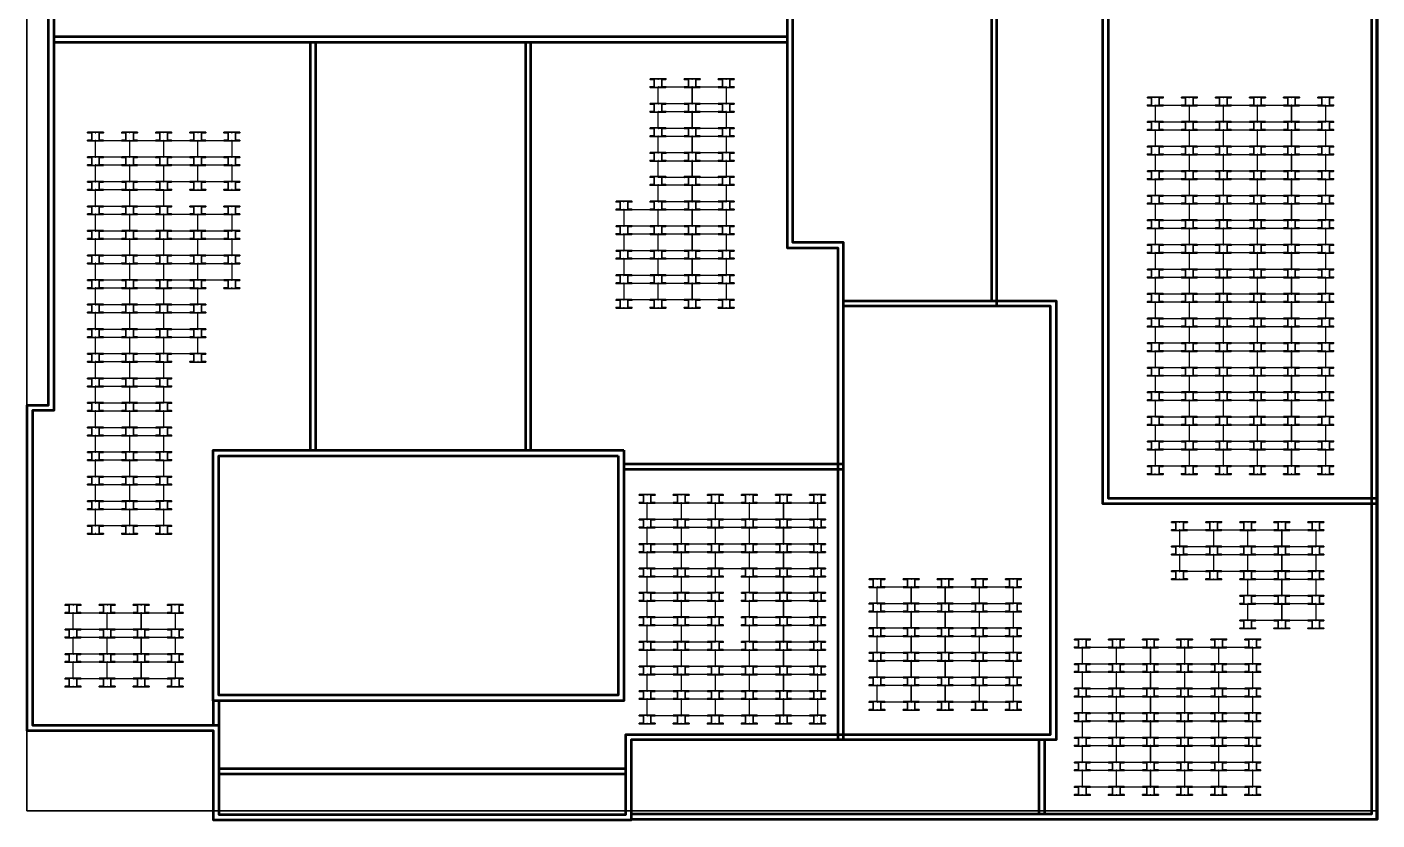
# Model space of a CAD drawing. Header units: inches. Extents: x 3811 to 6882, y 427 to 5058.
# Drawn here: x 3811 to 6882, y 427 to 2232 of the extents above; entities that cross this region are included whole.
import ezdxf

# ---------------------------------------------------------------- set-up
doc = ezdxf.new("R2010")
doc.units = ezdxf.units.IN
doc.header["$LTSCALE"] = 50
doc.header["$MEASUREMENT"] = 0
for name, color, linetype, lineweight in [('B-BUILDING', 194, 'Continuous', 53), ('CLAMPS', 4, 'Continuous', 9), ('E-PANELS', 140, 'Continuous', 30), ('E3-ECOFEET', 254, 'Continuous', 35), ('IFI PERIMETER', 6, 'FENCE', 35)]:
    doc.layers.add(name, color=color, linetype=linetype, lineweight=lineweight)
doc.styles.get("Standard").update_dxf_attribs({"font": 'arial.ttf'})
doc.linetypes.add('FENCE', pattern='A,0.5,-0.1,["X",Standard,S=0.1,R=0,X=-0.035,Y=-0.05],-0.1', length=0.7)

# ---------------------------------------------------------------- blocks, each defined once
blk = doc.blocks.new('EF3 Clamp')
at = {"color": 30}
blk.add_circle((1499.1, 687.8), 0.5, dxfattribs=at)
blk = doc.blocks.new('JA 320W 10DEG')
at = {"layer": 'E-PANELS'}
blk.add_lwpolyline([(0, 0), (77.01, 0), (77.01, -38.44), (0, -38.44)], close=True, dxfattribs=at)
blk = doc.blocks.new('*U2')
at = {"layer": 'E3-ECOFEET', "color": 5}
for points in [[(0, 0), (0, -1.5), (9.4, -1.5), (9.4, -18.1), (0, -18.1), (0, -19.6), (36, -19.6), (36, -18.1), (26.6, -18.1), (26.6, -1.5), (36, -1.5), (36, 0), (0, 0)], [(8.8, -8.1), (8.9, -8.1)]]:
    blk.add_lwpolyline(points, dxfattribs=at)
at = {"layer": 'E3-ECOFEET'}
for points in [[(17.2, -1), (17.7, -1), (17.7, -0.5)], [(17.2, -18.5), (17.7, -18.5), (17.7, -19)], [(18.2, -0.5), (18.2, -1), (18.7, -1)], [(18.2, -19), (18.2, -18.5), (18.7, -18.5)]]:
    blk.add_lwpolyline(points, dxfattribs=at)
blk = doc.blocks.new('Griswold School')
for p, q in [((6601.4, 23360), (6769.9, 23360)), ((6601.4, 23347.5), (6769.9, 23347.5)), ((5973.5, 22901.9), (5973.5, 22402.5)), ((5986, 22901.9), (5986, 22402.5)), ((5001.1, 22774.5), (5001.1, 21106.3)), ((5013.6, 22774.5), (5013.6, 21106.3)), ((6666.7, 22407.4), (6666.7, 21482.2)), ((6679.2, 22407.4), (6679.2, 21482.2)), ((5941.9, 22191.7), (5013.6, 22191.7)), ((5013.7, 22179.2), (5941.9, 22179.2)), ((5941.9, 21702.4), (5013.7, 21702.4)), ((5941.9, 21690), (5013.7, 21690)), ((6512, 21482.1), (6567.9, 21482.1)), ((6512, 21469.1), (6567.9, 21469.1))]:
    blk.add_line(p, q)
for points in [[(4931.1, 24116.6), (6782.5, 24116.6), (6782.5, 22420.1)], [(4931.8, 24116.6), (4931.8, 23239.8), (5601.6, 23239.8)], [(4931.9, 23504.6), (6050.6, 23504.6), (6050.6, 24116.5)], [(4931.9, 23492.1), (6063.1, 23492.1), (6063.1, 24116.5)], [(4944.1, 24104.1), (6770.1, 24104.1), (6770.1, 22420.1)], [(5614, 23251.8), (4944.1, 23251.8), (4944.1, 24104.1)], [(5601.6, 22902.1), (5601.6, 23386.5), (6601.2, 23386.5), (6601.2, 22420.1), (6783.4, 22420.1), (6783.4, 21469.6), (6580.4, 21469.6), (6580.4, 21045.4), (5839.2, 21045.4), (5839.2, 21093.9), (2152.4, 21093.9), (2152.4, 22786.5), (3403.3, 22786.5), (3403.3, 22763.5), (3618.1, 22763.5), (3618.1, 22787), (5468.6, 22787), (5468.6, 22902.1), (6600.4, 22902.1)], [(2164.9, 22774), (2164.9, 21106.4), (5851.7, 21106.4), (5851.7, 21057.8), (6567.9, 21057.8), (6567.9, 21482.1), (6770.9, 21482.1), (6770.9, 22407.6), (6588.7, 22407.6), (6588.7, 23374), (5614.1, 23374), (5614.1, 22902.1)], [(2164.9, 22774), (3390.8, 22774), (3390.8, 22751.1), (3630.6, 22751.1), (3630.6, 22774.5), (5481.1, 22774.5), (5481.1, 22889.7), (6600.4, 22889.7)]]:
    blk.add_lwpolyline(points)
for points in [[(5941.9, 22402.9), (6511.9, 22402.9), (6511.9, 21469.1), (5941.9, 21469.1)], [(5954.4, 22390.4), (6499.5, 22390.4), (6499.5, 21481.6), (5954.4, 21481.6)], [(3093.1, 22317.2), (3629.8, 22317.2), (3629.8, 21558.7), (3093.1, 21558.7)], [(3105.6, 22304.8), (3617.3, 22304.8), (3617.3, 21571.2), (3105.6, 21571.2)], [(4272.1, 22317.4), (4671.3, 22317.4), (4671.3, 21558.7), (4272.1, 21558.7)], [(4284.6, 22304.9), (4658.8, 22304.9), (4658.8, 21571.2), (4284.6, 21571.2)]]:
    blk.add_lwpolyline(points, close=True)

msp = doc.modelspace()

# ---------------------------------------------------------------- linework, layer by layer
at = {"layer": 'B-BUILDING'}
msp.add_line((6882.1, 428.3), (6882.1, 5045.9), dxfattribs=at)
at = {"layer": 'IFI PERIMETER'}
msp.add_lwpolyline([(3810.9, 448.2), (6882.1, 448.2), (6882.1, 5045.9), (3810.9, 5045.9)], close=True, dxfattribs=at)

# ---------------------------------------------------------------- block references
at = {"layer": 'B-BUILDING', "rotation": 270}
msp.add_blockref('Griswold School', (-17234.4, 7210.8), dxfattribs=at)
at = {"layer": 'CLAMPS'}
for p in [(3764.6, 1407.9), (3808.1, 1407.9), (3842.1, 1407.9), (3885.6, 1407.9), (3764.6, 1369.5), (3808.1, 1369.5), (3842.1, 1369.5), (3885.6, 1369.5), (3764.6, 1352), (3808.1, 1352), (3842.1, 1352), (3885.6, 1352), (4895.6, 1366.4), (4939.1, 1366.4), (4973.1, 1366.4), (5016.6, 1366.4), (5050.6, 1366.4), (5094.1, 1366.4), (5128.1, 1366.4), (5171.6, 1366.4), (5205.6, 1366.4), (5249.2, 1366.4), (3764.6, 1313.5), (3808.1, 1313.5), (3842.1, 1313.5), (3885.6, 1313.5), (4895.6, 1327.9), (4895.6, 1310.4), (4939.1, 1327.9), (4939.1, 1310.4), (4973.1, 1327.9), (4973.1, 1310.4), (5016.6, 1327.9), (5016.6, 1310.4), (5050.6, 1327.9), (5050.6, 1310.4), (5094.1, 1327.9), (5094.1, 1310.4), (5128.1, 1327.9), (5128.1, 1310.4), (5171.6, 1327.9), (5171.6, 1310.4), (5205.6, 1327.9), (5205.6, 1310.4), (5249.2, 1327.9), (5249.2, 1310.4), (2484.8, 1286.2), (2528.3, 1286.2), (2562.3, 1286.2), (2605.8, 1286.2), (2639.8, 1286.2), (2683.3, 1286.2), (2717.3, 1286.2), (2760.8, 1286.2), (3764.6, 1296), (3808.1, 1296), (3842.1, 1296), (3885.6, 1296), (2484.8, 1247.7), (2528.3, 1247.7), (2562.3, 1247.7), (2605.8, 1247.7), (2639.8, 1247.7), (2683.3, 1247.7), (2717.3, 1247.7), (2760.8, 1247.7), (3764.6, 1257.6), (3808.1, 1257.6), (3842.1, 1257.6), (3885.6, 1257.6), (4895.6, 1272), (4895.6, 1254.5), (4939.1, 1272), (4939.1, 1254.5), (4973.1, 1272), (4973.1, 1254.5), (5016.6, 1272), (5016.6, 1254.5), (5050.6, 1272), (5050.6, 1254.5), (5094.1, 1272), (5094.1, 1254.5), (5128.1, 1272), (5128.1, 1254.5), (5171.6, 1272), (5171.6, 1254.5), (5205.6, 1272), (5205.6, 1254.5), (5249.2, 1272), (5249.2, 1254.5), (2484.8, 1230.2), (2528.3, 1230.2), (2562.3, 1230.2), (2605.8, 1230.2), (2639.8, 1230.2), (2683.3, 1230.2), (2717.3, 1230.2), (2760.8, 1230.2), (3764.6, 1240.1), (3808.1, 1240.1), (3842.1, 1240.1), (3885.6, 1240.1), (4895.6, 1216.1), (4939.1, 1216.1), (4973.1, 1216.1), (5016.6, 1216.1), (5050.6, 1216.1), (5094.1, 1216.1), (5128.1, 1216.1), (5171.6, 1216.1), (5205.6, 1216.1), (5249.2, 1216.1), (2484.8, 1191.8), (2528.3, 1191.8), (2562.3, 1191.8), (2605.8, 1191.8), (2639.8, 1191.8), (2683.3, 1191.8), (2717.3, 1191.8), (2760.8, 1191.8), (3764.6, 1202.7), (3764.6, 1201.7), (3764.6, 1185.2), (3808.1, 1202.7), (3808.1, 1201.7), (3808.1, 1185.2), (3842.1, 1202.7), (3842.1, 1201.7), (3842.1, 1185.2), (3885.6, 1202.7), (3885.6, 1201.7), (3885.6, 1185.2), (4895.6, 1198.6), (4939.1, 1198.6), (4973.1, 1198.6), (5016.6, 1198.6), (5050.6, 1198.6), (5094.1, 1198.6), (5128.1, 1198.6), (5171.6, 1198.6), (5205.6, 1198.6), (5249.2, 1198.6), (2484.8, 1174.3), (2528.3, 1174.3), (2562.3, 1174.3), (2605.8, 1174.3), (4895.6, 1160.1), (4939.1, 1160.1), (4973.1, 1160.1), (5016.6, 1160.1), (5050.6, 1160.1), (5094.1, 1160.1), (5128.1, 1160.1), (5171.6, 1160.1), (5205.6, 1160.1), (5249.2, 1160.1), (2484.8, 1135.9), (2528.3, 1135.9), (2562.3, 1135.9), (2605.8, 1135.9), (3687, 1129.3), (3730.6, 1129.3), (3764.6, 1146.8), (3764.6, 1129.3), (3808.1, 1146.8), (3808.1, 1129.3), (3842.1, 1146.8), (3842.1, 1129.3), (3885.6, 1146.8), (3885.6, 1129.3), (4895.6, 1142.6), (4939.1, 1142.6), (4973.1, 1142.6), (5016.6, 1142.6), (5050.6, 1142.6), (5094.1, 1142.6), (5128.1, 1142.6), (5171.6, 1142.6), (5205.6, 1142.6), (5249.2, 1142.6), (2484.8, 1118.4), (2528.3, 1118.4), (2562.3, 1118.4), (2605.8, 1118.4), (2639.8, 1118.4), (2683.3, 1118.4), (2717.3, 1118.4), (2760.8, 1118.4), (4895.6, 1104.2), (4939.1, 1104.2), (4973.1, 1104.2), (5016.6, 1104.2), (5050.6, 1104.2), (5094.1, 1104.2), (5128.1, 1104.2), (5171.6, 1104.2), (5205.6, 1104.2), (5249.2, 1104.2), (2484.8, 1079.9), (2484.8, 1062.4), (2528.3, 1079.9), (2528.3, 1062.4), (2562.3, 1079.9), (2562.3, 1062.4), (2605.8, 1079.9), (2605.8, 1062.4), (2639.8, 1079.9), (2639.8, 1062.4), (2683.3, 1079.9), (2683.3, 1062.4), (2717.3, 1079.9), (2717.3, 1062.4), (2760.8, 1079.9), (2760.8, 1062.4), (3687, 1090.8), (3687, 1073.3), (3730.6, 1090.8), (3730.6, 1073.3), (3764.6, 1090.8), (3764.6, 1073.3), (3808.1, 1090.8), (3808.1, 1073.3), (3842.1, 1090.8), (3842.1, 1073.3), (3885.6, 1090.8), (3885.6, 1073.3), (4895.6, 1086.7), (4939.1, 1086.7), (4973.1, 1086.7), (5016.6, 1086.7), (5050.6, 1086.7), (5094.1, 1086.7), (5128.1, 1086.7), (5171.6, 1086.7), (5205.6, 1086.7), (5249.2, 1086.7), (3687, 1034.9), (3730.6, 1034.9), (3764.6, 1034.9), (3808.1, 1034.9), (3842.1, 1034.9), (3885.6, 1034.9), (4895.6, 1048.3), (4939.1, 1048.3), (4973.1, 1048.3), (5016.6, 1048.3), (5050.6, 1048.3), (5094.1, 1048.3), (5128.1, 1048.3), (5171.6, 1048.3), (5205.6, 1048.3), (5249.2, 1048.3), (2484.8, 1024), (2484.8, 1006.5), (2528.3, 1024), (2528.3, 1006.5), (2562.3, 1024), (2562.3, 1006.5), (2605.8, 1024), (2605.8, 1006.5), (2639.8, 1024), (2639.8, 1006.5), (2683.3, 1024), (2683.3, 1006.5), (2717.3, 1024), (2717.3, 1006.5), (2760.8, 1024), (2760.8, 1006.5), (3687, 1017.4), (3730.6, 1017.4), (3764.6, 1017.4), (3808.1, 1017.4), (3842.1, 1017.4), (3885.6, 1017.4), (4895.6, 1030.8), (4939.1, 1030.8), (4973.1, 1030.8), (5016.6, 1030.8), (5050.6, 1030.8), (5094.1, 1030.8), (5128.1, 1030.8), (5171.6, 1030.8), (5205.6, 1030.8), (5249.2, 1030.8), (3687, 979), (3730.6, 979), (3764.6, 979), (3808.1, 979), (3842.1, 979), (3885.6, 979), (4895.6, 992.3), (4895.6, 974.8), (4939.1, 992.3), (4939.1, 974.8), (4973.1, 992.3), (4973.1, 974.8), (5016.6, 992.3), (5016.6, 974.8), (5050.6, 992.3), (5050.6, 974.8), (5094.1, 992.3), (5094.1, 974.8), (5128.1, 992.3), (5128.1, 974.8), (5171.6, 992.3), (5171.6, 974.8), (5205.6, 992.3), (5205.6, 974.8), (5249.2, 992.3), (5249.2, 974.8), (2484.8, 968.1), (2484.8, 950.6), (2528.3, 968.1), (2528.3, 950.6), (2562.3, 968.1), (2562.3, 950.6), (2605.8, 968.1), (2605.8, 950.6), (2639.8, 968.1), (2639.8, 950.6), (2683.3, 968.1), (2683.3, 950.6), (2717.3, 968.1), (2760.8, 968.1), (3687, 961.5), (3730.6, 961.5), (3764.6, 961.5), (3808.1, 961.5), (3842.1, 961.5), (3885.6, 961.5), (2484.8, 912.1), (2528.3, 912.1), (2562.3, 912.1), (2605.8, 912.1), (2639.8, 912.1), (2683.3, 912.1), (3687, 923), (3730.6, 923), (3764.6, 923), (3808.1, 923), (3842.1, 923), (3885.6, 923), (4895.6, 936.4), (4895.6, 918.9), (4939.1, 936.4), (4939.1, 918.9), (4973.1, 936.4), (4973.1, 918.9), (5016.6, 936.4), (5016.6, 918.9), (5050.6, 936.4), (5050.6, 918.9), (5094.1, 936.4), (5094.1, 918.9), (5128.1, 936.4), (5128.1, 918.9), (5171.6, 936.4), (5171.6, 918.9), (5205.6, 936.4), (5205.6, 918.9), (5249.2, 936.4), (5249.2, 918.9), (2484.8, 894.6), (2528.3, 894.6), (2562.3, 894.6), (2605.8, 894.6), (2639.8, 894.6), (2683.3, 894.6), (4895.6, 880.5), (4939.1, 880.5), (4973.1, 880.5), (5016.6, 880.5), (5050.6, 880.5), (5094.1, 880.5), (5128.1, 880.5), (5171.6, 880.5), (5205.6, 880.5), (5249.2, 880.5), (2484.8, 856.2), (2528.3, 856.2), (2562.3, 856.2), (2605.8, 856.2), (2639.8, 856.2), (2683.3, 856.2), (4895.6, 863), (4939.1, 863), (4973.1, 863), (5016.6, 863), (5050.6, 863), (5094.1, 863), (5128.1, 863), (5171.6, 863), (5205.6, 863), (5249.2, 863), (2484.8, 838.7), (2528.3, 838.7), (2562.3, 838.7), (2605.8, 838.7), (2639.8, 838.7), (2683.3, 838.7), (4895.6, 824.5), (4939.1, 824.5), (4973.1, 824.5), (5016.6, 824.5), (5050.6, 824.5), (5094.1, 824.5), (5128.1, 824.5), (5171.6, 824.5), (5205.6, 824.5), (5249.2, 824.5), (2484.8, 800.3), (2528.3, 800.3), (2562.3, 800.3), (2605.8, 800.3), (2639.8, 800.3), (2683.3, 800.3), (4895.6, 807), (4939.1, 807), (4973.1, 807), (5016.6, 807), (5050.6, 807), (5094.1, 807), (5128.1, 807), (5171.6, 807), (5205.6, 807), (5249.2, 807), (2484.8, 782.8), (2528.3, 782.8), (2562.3, 782.8), (2605.8, 782.8), (4895.6, 768.6), (4939.1, 768.6), (4973.1, 768.6), (5016.6, 768.6), (5050.6, 768.6), (5094.1, 768.6), (5128.1, 768.6), (5171.6, 768.6), (5205.6, 768.6), (5249.2, 768.6), (2484.8, 744.3), (2484.8, 726.8), (2528.3, 744.3), (2528.3, 726.8), (2562.3, 744.3), (2562.3, 726.8), (2605.8, 744.3), (2605.8, 726.8), (4895.6, 751.1), (4939.1, 751.1), (4973.1, 751.1), (5016.6, 751.1), (5050.6, 751.1), (5094.1, 751.1), (5128.1, 751.1), (5171.6, 751.1), (5205.6, 751.1), (5249.2, 751.1), (4895.6, 712.7), (4895.6, 695.2), (4939.1, 712.7), (4939.1, 695.2), (4973.1, 712.7), (4973.1, 695.2), (5016.6, 712.7), (5016.6, 695.2), (5050.6, 712.7), (5050.6, 695.2), (5094.1, 712.7), (5094.1, 695.2), (5128.1, 712.7), (5128.1, 695.2), (5171.6, 712.7), (5171.6, 695.2), (5205.6, 712.7), (5205.6, 695.2), (5249.2, 712.7), (5249.2, 695.2), (2484.8, 688.4), (2484.8, 670.9), (2528.3, 688.4), (2528.3, 670.9), (2562.3, 688.4), (2562.3, 670.9), (2605.8, 688.4), (2605.8, 670.9), (2484.8, 632.5), (2528.3, 632.5), (2562.3, 632.5), (2605.8, 632.5), (4895.6, 656.7), (4895.6, 639.2), (4939.1, 656.7), (4939.1, 639.2), (4973.1, 656.7), (4973.1, 639.2), (5016.6, 656.7), (5016.6, 639.2), (5050.6, 656.7), (5050.6, 639.2), (5094.1, 656.7), (5094.1, 639.2), (5128.1, 656.7), (5128.1, 639.2), (5171.6, 656.7), (5171.6, 639.2), (5205.6, 656.7), (5205.6, 639.2), (5249.2, 656.7), (5249.2, 639.2), (2484.8, 615), (2528.3, 615), (2562.3, 615), (2605.8, 615), (2484.8, 576.5), (2528.3, 576.5), (2562.3, 576.5), (2605.8, 576.5), (4895.6, 600.8), (4895.6, 583.3), (4939.1, 600.8), (4939.1, 583.3), (4973.1, 600.8), (4973.1, 583.3), (5016.6, 600.8), (5016.6, 583.3), (5050.6, 600.8), (5050.6, 583.3), (5094.1, 600.8), (5094.1, 583.3), (5128.1, 600.8), (5128.1, 583.3), (5171.6, 600.8), (5171.6, 583.3), (5205.6, 600.8), (5205.6, 583.3), (5249.2, 600.8), (5249.2, 583.3), (2484.8, 559), (2528.3, 559), (2562.3, 559), (2605.8, 559), (4895.6, 544.8), (4939.1, 544.8), (4973.1, 544.8), (5016.6, 544.8), (5050.6, 544.8), (5094.1, 544.8), (5128.1, 544.8), (5171.6, 544.8), (5205.6, 544.8), (5249.2, 544.8), (2484.8, 520.6), (2528.3, 520.6), (2562.3, 520.6), (2605.8, 520.6), (2484.8, 503.1), (2528.3, 503.1), (2562.3, 503.1), (2605.8, 503.1), (2484.8, 464.6), (2528.3, 464.6), (2562.3, 464.6), (2605.8, 464.6), (3739.7, 461.7), (3783.3, 461.7), (3817.3, 461.7), (3860.8, 461.7), (3894.8, 461.7), (3938.3, 461.7), (3972.3, 461.7), (4049.8, 461.7), (2484.8, 447.2), (2528.3, 447.2), (2562.3, 447.2), (2605.8, 447.2), (3739.7, 423.3), (3783.3, 423.3), (3817.3, 423.3), (3860.8, 423.3), (3894.8, 423.3), (3938.3, 423.3), (3972.3, 423.3), (4049.8, 423.3), (2484.8, 408.7), (2528.3, 408.7), (2562.3, 408.7), (2605.8, 408.7), (3739.7, 405.8), (3783.3, 405.8), (3817.3, 405.8), (3860.8, 405.8), (3894.8, 405.8), (3938.3, 405.8), (3972.3, 405.8), (4049.8, 405.8), (4951, 399.8), (4994.5, 399.8), (5028.5, 399.8), (5072, 399.8), (5106, 399.8), (5149.5, 399.8), (5183.5, 399.8), (5227, 399.8), (3739.7, 367.4), (3783.3, 367.4), (3817.3, 367.4), (3860.8, 367.4), (3894.8, 367.4), (3938.3, 367.4), (3972.3, 367.4), (4049.8, 367.4), (4951, 361.4), (4994.5, 361.4), (5028.5, 361.4), (5072, 361.4), (5106, 361.4), (5149.5, 361.4), (5183.5, 361.4), (5227, 361.4), (3739.7, 349.9), (3783.3, 349.9), (3817.3, 349.9), (3860.8, 349.9), (3894.8, 349.9), (3938.3, 349.9), (3972.3, 349.9), (4049.8, 349.9), (4951, 343.9), (4994.5, 343.9), (5028.5, 343.9), (5072, 343.9), (5106, 343.9), (5149.5, 343.9), (5183.5, 343.9), (5227, 343.9), (3739.7, 311.4), (3783.3, 311.4), (3817.3, 311.4), (3860.8, 311.4), (3894.8, 311.4), (3938.3, 311.4), (3972.3, 311.4), (4049.8, 311.4), (4951, 305.5), (4994.5, 305.5), (5028.5, 305.5), (5072, 305.5), (5106, 305.5), (5149.5, 305.5), (5183.5, 305.5), (5227, 305.5), (3739.7, 293.9), (3783.3, 293.9), (3817.3, 293.9), (3860.8, 293.9), (3972.3, 293.9), (4049.8, 293.9), (4262.7, 270.2), (4306.2, 270.2), (4340.2, 270.2), (4383.7, 270.2), (4417.7, 270.2), (4461.2, 270.2), (4495.2, 270.2), (5106, 288), (5149.5, 288), (5183.5, 288), (5227, 288), (3739.7, 256.5), (3739.7, 255.5), (3739.7, 239), (3783.3, 256.5), (3783.3, 255.5), (3783.3, 239), (3817.3, 256.5), (3817.3, 255.5), (3817.3, 239), (3860.8, 256.5), (3860.8, 255.5), (3860.8, 239), (3972.3, 256.5), (3972.3, 255.5), (3972.3, 239), (4049.8, 256.5), (4049.8, 255.5), (4049.8, 239), (5106, 249.5), (5149.5, 249.5), (5183.5, 249.5), (5227, 249.5), (2433.6, 211.4), (2477.1, 211.4), (2511.1, 211.4), (2554.6, 211.4), (2588.6, 211.4), (2632.1, 211.4), (4262.7, 231.7), (4262.7, 214.2), (4306.2, 231.7), (4306.2, 214.2), (4340.2, 231.7), (4340.2, 214.2), (4383.7, 231.7), (4383.7, 214.2), (4417.7, 231.7), (4417.7, 214.2), (4461.2, 231.7), (4461.2, 214.2), (4495.2, 231.7), (4495.2, 214.2), (5106, 232), (5149.5, 232), (5183.5, 232), (5227, 232), (2433.6, 172.9), (2477.1, 172.9), (2511.1, 172.9), (2554.6, 172.9), (2588.6, 172.9), (2632.1, 172.9), (3739.7, 200.6), (3739.7, 183.1), (3783.3, 200.6), (3783.3, 183.1), (3817.3, 200.6), (3817.3, 183.1), (3860.8, 200.6), (3860.8, 183.1), (3972.3, 200.6), (3972.3, 183.1), (4049.8, 200.6), (4049.8, 183.1), (4262.7, 175.8), (4306.2, 175.8), (4340.2, 175.8), (4383.7, 175.8), (4417.7, 175.8), (4461.2, 175.8), (4495.2, 175.8), (5106, 193.6), (5149.5, 193.6), (5183.5, 193.6), (5227, 193.6), (2433.6, 155.4), (2477.1, 155.4), (2511.1, 155.4), (2554.6, 155.4), (2588.6, 155.4), (2632.1, 155.4), (3739.7, 144.7), (3783.3, 144.7), (3817.3, 144.7), (3860.8, 144.7), (3972.3, 144.7), (4049.8, 144.7), (4262.7, 158.3), (4306.2, 158.3), (4340.2, 158.3), (4383.7, 158.3), (4417.7, 158.3), (4461.2, 158.3), (4495.2, 158.3), (2433.6, 117), (2477.1, 117), (2511.1, 117), (2554.6, 117), (2588.6, 117), (2632.1, 117), (3739.7, 127.2), (3783.3, 127.2), (3817.3, 127.2), (3860.8, 127.2), (3894.8, 127.2), (3938.3, 127.2), (3972.3, 127.2), (4049.8, 127.2), (4262.7, 119.9), (4306.2, 119.9), (4340.2, 119.9), (4383.7, 119.9), (4417.7, 119.9), (4461.2, 119.9), (4495.2, 119.9), (4729.7, 132.7), (4773.2, 132.7), (4807.2, 132.7), (4850.7, 132.7), (4884.7, 132.7), (4928.2, 132.7), (4962.2, 132.7), (5005.7, 132.7), (5039.7, 132.7), (5083.3, 132.7), (2433.6, 99.5), (2477.1, 99.5), (2511.1, 99.5), (2554.6, 99.5), (2588.6, 99.5), (2632.1, 99.5), (3739.7, 88.7), (3783.3, 88.7), (3817.3, 88.7), (3860.8, 88.7), (3894.8, 88.7), (3938.3, 88.7), (3972.3, 88.7), (4049.8, 88.7), (4262.7, 102.4), (4306.2, 102.4), (4340.2, 102.4), (4383.7, 102.4), (4417.7, 102.4), (4461.2, 102.4), (4495.2, 102.4), (4729.7, 94.3), (4773.2, 94.3), (4807.2, 94.3), (4850.7, 94.3), (4884.7, 94.3), (4928.2, 94.3), (4962.2, 94.3), (5005.7, 94.3), (5039.7, 94.3), (5083.3, 94.3), (2433.6, 61.1), (2477.1, 61.1), (2511.1, 61.1), (2554.6, 61.1), (2588.6, 61.1), (2632.1, 61.1), (3739.7, 71.2), (3783.3, 71.2), (3817.3, 71.2), (3860.8, 71.2), (3894.8, 71.2), (3938.3, 71.2), (3972.3, 71.2), (4049.8, 71.2), (4262.7, 63.9), (4306.2, 63.9), (4340.2, 63.9), (4383.7, 63.9), (4417.7, 63.9), (4461.2, 63.9), (4495.2, 63.9), (4729.7, 76.8), (4773.2, 76.8), (4807.2, 76.8), (4850.7, 76.8), (4884.7, 76.8), (4928.2, 76.8), (4962.2, 76.8), (5005.7, 76.8), (5039.7, 76.8), (5083.3, 76.8), (3739.7, 32.8), (3783.3, 32.8), (3817.3, 32.8), (3860.8, 32.8), (3894.8, 32.8), (3938.3, 32.8), (3972.3, 32.8), (4049.8, 32.8), (4262.7, 46.4), (4306.2, 46.4), (4340.2, 46.4), (4383.7, 46.4), (4417.7, 46.4), (4461.2, 46.4), (4495.2, 46.4), (4729.7, 38.4), (4729.7, 20.9), (4773.2, 38.4), (4773.2, 20.9), (4807.2, 38.4), (4807.2, 20.9), (4850.7, 38.4), (4850.7, 20.9), (4884.7, 38.4), (4884.7, 20.9), (4928.2, 38.4), (4928.2, 20.9), (4962.2, 38.4), (4962.2, 20.9), (5005.7, 38.4), (5005.7, 20.9), (5039.7, 38.4), (5039.7, 20.9), (5083.3, 38.4), (5083.3, 20.9), (3739.7, 15.3), (3783.3, 15.3), (3817.3, 15.3), (3860.8, 15.3), (3894.8, 15.3), (3938.3, 15.3), (3972.3, 15.3), (4049.8, 15.3), (4262.7, 8), (4306.2, 8), (4340.2, 8), (4383.7, 8), (4417.7, 8), (4461.2, 8), (4495.2, 8), (3739.7, -23.1), (3783.3, -23.1), (3817.3, -23.1), (3860.8, -23.1), (3894.8, -23.1), (3938.3, -23.1), (3972.3, -23.1), (4049.8, -23.1), (4729.7, -17.6), (4729.7, -35.1), (4773.2, -17.6), (4773.2, -35.1), (4807.2, -17.6), (4807.2, -35.1), (4850.7, -17.6), (4850.7, -35.1), (4884.7, -17.6), (4884.7, -35.1), (4928.2, -17.6), (4928.2, -35.1), (4962.2, -17.6), (4962.2, -35.1), (5005.7, -17.6), (5005.7, -35.1), (5039.7, -17.6), (5039.7, -35.1), (5083.3, -17.6), (5083.3, -35.1), (4729.7, -73.5), (4773.2, -73.5), (4807.2, -73.5), (4850.7, -73.5), (4884.7, -73.5), (4928.2, -73.5), (4962.2, -73.5), (5005.7, -73.5), (5039.7, -73.5), (5083.3, -73.5), (4729.7, -91), (4773.2, -91), (4807.2, -91), (4850.7, -91), (4884.7, -91), (4928.2, -91), (4962.2, -91), (5005.7, -91), (5039.7, -91), (5083.3, -91), (4729.7, -129.4), (4773.2, -129.4), (4807.2, -129.4), (4850.7, -129.4), (4884.7, -129.4), (4928.2, -129.4), (4962.2, -129.4), (5005.7, -129.4), (5039.7, -129.4), (5083.3, -129.4), (4729.7, -146.9), (4773.2, -146.9), (4807.2, -146.9), (4850.7, -146.9), (4884.7, -146.9), (4928.2, -146.9), (4962.2, -146.9), (5005.7, -146.9), (5039.7, -146.9), (5083.3, -146.9), (4729.7, -185.4), (4773.2, -185.4), (4807.2, -185.4), (4850.7, -185.4), (4884.7, -185.4), (4928.2, -185.4), (4962.2, -185.4), (5005.7, -185.4), (5039.7, -185.4), (5083.3, -185.4)]:
    msp.add_blockref('EF3 Clamp', p, dxfattribs=at)
at = {"layer": 'E-PANELS'}
for p in [(5246.9, 2095.7), (5324.4, 2095.7), (5246.9, 2039.8), (5324.4, 2039.8), (6377.9, 2054.2), (6455.4, 2054.2), (6532.9, 2054.2), (6610.5, 2054.2), (6688, 2054.2), (6377.9, 1998.3), (6455.4, 1998.3), (6532.9, 1998.3), (6610.5, 1998.3), (6688, 1998.3), (3967.1, 1974), (4044.6, 1974), (4122.1, 1974), (4199.6, 1974), (5246.9, 1983.9), (5324.4, 1983.9), (6377.9, 1942.3), (6455.4, 1942.3), (6532.9, 1942.3), (6610.5, 1942.3), (6688, 1942.3), (3967.1, 1918.1), (4044.6, 1918.1), (4122.1, 1918.1), (4199.6, 1918.1), (5246.9, 1927.9), (5324.4, 1927.9), (6377.9, 1886.4), (6455.4, 1886.4), (6532.9, 1886.4), (6610.5, 1886.4), (6688, 1886.4), (3967.1, 1862.1), (4044.6, 1862.1), (5246.9, 1873), (5324.4, 1873), (5169.4, 1817.1), (5246.9, 1817.1), (5324.4, 1817.1), (6377.9, 1830.5), (6455.4, 1830.5), (6532.9, 1830.5), (6610.5, 1830.5), (6688, 1830.5), (3967.1, 1806.2), (4044.6, 1806.2), (4122.1, 1806.2), (4199.6, 1806.2), (5169.4, 1761.2), (5246.9, 1761.2), (5324.4, 1761.2), (6377.9, 1774.5), (6455.4, 1774.5), (6532.9, 1774.5), (6610.5, 1774.5), (6688, 1774.5), (3967.1, 1750.3), (4044.6, 1750.3), (4122.1, 1750.3), (4199.6, 1750.3), (3967.1, 1694.3), (4044.6, 1694.3), (4122.1, 1694.3), (4199.6, 1694.3), (5169.4, 1705.2), (5246.9, 1705.2), (5324.4, 1705.2), (6377.9, 1718.6), (6455.4, 1718.6), (6532.9, 1718.6), (6610.5, 1718.6), (6688, 1718.6), (6377.9, 1662.7), (6455.4, 1662.7), (6532.9, 1662.7), (6610.5, 1662.7), (6688, 1662.7), (3967.1, 1638.4), (4044.6, 1638.4), (4122.1, 1638.4), (5169.4, 1649.3), (5246.9, 1649.3), (5324.4, 1649.3), (6377.9, 1606.7), (6455.4, 1606.7), (6532.9, 1606.7), (6610.5, 1606.7), (6688, 1606.7), (3967.1, 1582.5), (4044.6, 1582.5), (4122.1, 1582.5), (6377.9, 1550.8), (6455.4, 1550.8), (6532.9, 1550.8), (6610.5, 1550.8), (6688, 1550.8), (3967.1, 1526.5), (4044.6, 1526.5), (4122.1, 1526.5), (6377.9, 1494.9), (6455.4, 1494.9), (6532.9, 1494.9), (6610.5, 1494.9), (6688, 1494.9), (3967.1, 1470.6), (4044.6, 1470.6), (3967.1, 1414.7), (4044.6, 1414.7), (6377.9, 1438.9), (6455.4, 1438.9), (6532.9, 1438.9), (6610.5, 1438.9), (6688, 1438.9), (6377.9, 1383), (6455.4, 1383), (6532.9, 1383), (6610.5, 1383), (6688, 1383), (3967.1, 1358.7), (4044.6, 1358.7), (6377.9, 1327.1), (6455.4, 1327.1), (6532.9, 1327.1), (6610.5, 1327.1), (6688, 1327.1), (3967.1, 1302.8), (4044.6, 1302.8), (6377.9, 1271.1), (6455.4, 1271.1), (6532.9, 1271.1), (6610.5, 1271.1), (6688, 1271.1), (3967.1, 1246.9), (4044.6, 1246.9), (3967.1, 1190.9), (4044.6, 1190.9), (5222.1, 1149.6), (5299.6, 1149.6), (5377.1, 1149.6), (5454.6, 1149.6), (5532.1, 1149.6), (3967.1, 1135), (4044.6, 1135), (5222.1, 1093.7), (5299.6, 1093.7), (5377.1, 1093.7), (5454.6, 1093.7), (5532.1, 1093.7), (6433.3, 1087.7), (6510.8, 1087.7), (6588.3, 1087.7), (6665.8, 1087.7), (5222.1, 1037.7), (5299.6, 1037.7), (5377.1, 1037.7), (5454.6, 1037.7), (5532.1, 1037.7), (6433.3, 1031.8), (6510.8, 1031.8), (6588.3, 1031.8), (6665.8, 1031.8), (5222.1, 981.8), (5299.6, 981.8), (5454.6, 981.8), (5532.1, 981.8), (5745, 958), (5822.5, 958), (5900, 958), (5977.5, 958), (6588.3, 975.8), (6665.8, 975.8), (5222.1, 926.9), (5299.6, 926.9), (5454.6, 926.9), (5532.1, 926.9), (3915.9, 899.2), (3993.4, 899.2), (4070.9, 899.2), (5745, 902.1), (5822.5, 902.1), (5900, 902.1), (5977.5, 902.1), (6588.3, 919.9), (6665.8, 919.9), (5222.1, 870.9), (5299.6, 870.9), (5454.6, 870.9), (5532.1, 870.9), (3915.9, 843.3), (3993.4, 843.3), (4070.9, 843.3), (5745, 846.1), (5822.5, 846.1), (5900, 846.1), (5977.5, 846.1), (5222.1, 815), (5299.6, 815), (5377.1, 815), (5454.6, 815), (5532.1, 815), (6212, 820.6), (6289.5, 820.6), (6367.1, 820.6), (6444.6, 820.6), (6522.1, 820.6), (3915.9, 787.3), (3993.4, 787.3), (4070.9, 787.3), (5745, 790.2), (5822.5, 790.2), (5900, 790.2), (5977.5, 790.2), (5222.1, 759.1), (5299.6, 759.1), (5377.1, 759.1), (5454.6, 759.1), (5532.1, 759.1), (6212, 764.6), (6289.5, 764.6), (6367.1, 764.6), (6444.6, 764.6), (6522.1, 764.6), (5745, 734.3), (5822.5, 734.3), (5900, 734.3), (5977.5, 734.3), (6212, 708.7), (6289.5, 708.7), (6367.1, 708.7), (6444.6, 708.7), (6522.1, 708.7), (5222.1, 703.1), (5299.6, 703.1), (5377.1, 703.1), (5454.6, 703.1), (5532.1, 703.1), (6212, 652.8), (6289.5, 652.8), (6367.1, 652.8), (6444.6, 652.8), (6522.1, 652.8), (6212, 596.8), (6289.5, 596.8), (6367.1, 596.8), (6444.6, 596.8), (6522.1, 596.8), (6212, 540.9), (6289.5, 540.9), (6367.1, 540.9), (6444.6, 540.9), (6522.1, 540.9)]:
    msp.add_blockref('JA 320W 10DEG', p, dxfattribs=at)
at = {"layer": 'E3-ECOFEET'}
for p in [(5228.6, 2114.3), (5306.1, 2114.3), (5383.6, 2114.3), (5228.6, 2058.3), (5306.1, 2058.3), (5383.6, 2058.3), (6359.7, 2072.7), (6437.2, 2072.7), (6514.7, 2072.7), (6592.2, 2072.7), (6669.7, 2072.7), (6747.2, 2072.7), (5228.6, 2002.4), (5306.1, 2002.4), (5383.6, 2002.4), (6359.7, 2016.8), (6437.2, 2016.8), (6514.7, 2016.8), (6592.2, 2016.8), (6669.7, 2016.8), (6747.2, 2016.8), (3948.8, 1992.5), (4026.3, 1992.5), (4103.9, 1992.5), (4181.4, 1992.5), (4258.9, 1992.5), (3948.8, 1936.6), (4026.3, 1936.6), (4103.9, 1936.6), (4181.4, 1936.6), (4258.9, 1936.6), (5228.6, 1946.5), (5306.1, 1946.5), (5383.6, 1946.5), (6359.7, 1960.9), (6437.2, 1960.9), (6514.7, 1960.9), (6592.2, 1960.9), (6669.7, 1960.9), (6747.2, 1960.9), (6359.7, 1904.9), (6437.2, 1904.9), (6514.7, 1904.9), (6592.2, 1904.9), (6669.7, 1904.9), (6747.2, 1904.9), (3948.8, 1880.7), (4026.3, 1880.7), (4103.9, 1880.7), (4181.4, 1880.7), (4258.9, 1880.7), (5228.6, 1891.6), (5306.1, 1891.6), (5383.6, 1891.6), (6359.7, 1849), (6437.2, 1849), (6514.7, 1849), (6592.2, 1849), (6669.7, 1849), (6747.2, 1849), (3948.8, 1824.7), (4026.3, 1824.7), (4103.9, 1824.7), (4181.4, 1824.7), (4258.9, 1824.7), (5151.1, 1835.6), (5228.6, 1835.6), (5306.1, 1835.6), (5383.6, 1835.6), (6359.7, 1793.1), (6437.2, 1793.1), (6514.7, 1793.1), (6592.2, 1793.1), (6669.7, 1793.1), (6747.2, 1793.1), (3948.8, 1768.8), (4026.3, 1768.8), (4103.9, 1768.8), (4181.4, 1768.8), (4258.9, 1768.8), (5151.1, 1779.7), (5228.6, 1779.7), (5306.1, 1779.7), (5383.6, 1779.7), (5151.1, 1723.8), (5228.6, 1723.8), (5306.1, 1723.8), (5383.6, 1723.8), (6359.7, 1737.1), (6437.2, 1737.1), (6514.7, 1737.1), (6592.2, 1737.1), (6669.7, 1737.1), (6747.2, 1737.1), (3948.8, 1712.9), (4026.3, 1712.9), (4103.9, 1712.9), (4181.4, 1712.9), (4258.9, 1712.9), (5151.1, 1667.8), (5228.6, 1667.8), (5306.1, 1667.8), (5383.6, 1667.8), (6359.7, 1681.2), (6437.2, 1681.2), (6514.7, 1681.2), (6592.2, 1681.2), (6669.7, 1681.2), (6747.2, 1681.2), (3948.8, 1656.9), (4026.3, 1656.9), (4103.9, 1656.9), (4181.4, 1656.9), (4258.9, 1656.9), (3948.8, 1601), (4026.3, 1601), (4103.9, 1601), (4181.4, 1601), (5151.1, 1611.9), (5228.6, 1611.9), (5306.1, 1611.9), (5383.6, 1611.9), (6359.7, 1625.3), (6437.2, 1625.3), (6514.7, 1625.3), (6592.2, 1625.3), (6669.7, 1625.3), (6747.2, 1625.3), (6359.7, 1569.3), (6437.2, 1569.3), (6514.7, 1569.3), (6592.2, 1569.3), (6669.7, 1569.3), (6747.2, 1569.3), (3948.8, 1545.1), (4026.3, 1545.1), (4103.9, 1545.1), (4181.4, 1545.1), (6359.7, 1513.4), (6437.2, 1513.4), (6514.7, 1513.4), (6592.2, 1513.4), (6669.7, 1513.4), (6747.2, 1513.4), (3948.8, 1489.1), (4026.3, 1489.1), (4103.9, 1489.1), (4181.4, 1489.1), (6359.7, 1457.5), (6437.2, 1457.5), (6514.7, 1457.5), (6592.2, 1457.5), (6669.7, 1457.5), (6747.2, 1457.5), (3948.8, 1433.2), (4026.3, 1433.2), (4103.9, 1433.2), (6359.7, 1401.5), (6437.2, 1401.5), (6514.7, 1401.5), (6592.2, 1401.5), (6669.7, 1401.5), (6747.2, 1401.5), (3948.8, 1377.3), (4026.3, 1377.3), (4103.9, 1377.3), (3948.8, 1321.3), (4026.3, 1321.3), (4103.9, 1321.3), (6359.7, 1345.6), (6437.2, 1345.6), (6514.7, 1345.6), (6592.2, 1345.6), (6669.7, 1345.6), (6747.2, 1345.6), (3948.8, 1265.4), (4026.3, 1265.4), (4103.9, 1265.4), (6359.7, 1289.7), (6437.2, 1289.7), (6514.7, 1289.7), (6592.2, 1289.7), (6669.7, 1289.7), (6747.2, 1289.7), (6359.7, 1233.7), (6437.2, 1233.7), (6514.7, 1233.7), (6592.2, 1233.7), (6669.7, 1233.7), (6747.2, 1233.7), (3948.8, 1209.5), (4026.3, 1209.5), (4103.9, 1209.5), (5203.8, 1168.1), (5281.3, 1168.1), (5358.8, 1168.1), (5436.3, 1168.1), (5513.9, 1168.1), (5591.4, 1168.1), (3948.8, 1153.5), (4026.3, 1153.5), (4103.9, 1153.5), (5203.8, 1112.2), (5281.3, 1112.2), (5358.8, 1112.2), (5436.3, 1112.2), (5513.9, 1112.2), (5591.4, 1112.2), (6415, 1106.2), (6492.5, 1106.2), (6570.1, 1106.2), (6647.6, 1106.2), (6725.1, 1106.2), (3948.8, 1097.6), (4026.3, 1097.6), (4103.9, 1097.6), (5203.8, 1056.2), (5281.3, 1056.2), (5358.8, 1056.2), (5436.3, 1056.2), (5513.9, 1056.2), (5591.4, 1056.2), (6415, 1050.3), (6492.5, 1050.3), (6570.1, 1050.3), (6647.6, 1050.3), (6725.1, 1050.3), (5203.8, 1000.3), (5281.3, 1000.3), (5358.8, 1000.3), (5436.3, 1000.3), (5513.9, 1000.3), (5591.4, 1000.3), (6415, 994.3), (6492.5, 994.3), (6570.1, 994.3), (6647.6, 994.3), (6725.1, 994.3), (5726.8, 976.5), (5804.3, 976.5), (5881.8, 976.5), (5959.3, 976.5), (6036.8, 976.5), (5203.8, 945.4), (5281.3, 945.4), (5358.8, 945.4), (5436.3, 945.4), (5513.9, 945.4), (5591.4, 945.4), (6570.1, 938.4), (6647.6, 938.4), (6725.1, 938.4), (3897.7, 917.7), (3975.2, 917.7), (4052.7, 917.7), (4130.2, 917.7), (5726.8, 920.6), (5804.3, 920.6), (5881.8, 920.6), (5959.3, 920.6), (6036.8, 920.6), (3897.7, 861.8), (3975.2, 861.8), (4052.7, 861.8), (4130.2, 861.8), (5203.8, 889.5), (5281.3, 889.5), (5358.8, 889.5), (5436.3, 889.5), (5513.9, 889.5), (5591.4, 889.5), (5726.8, 864.7), (5804.3, 864.7), (5881.8, 864.7), (5959.3, 864.7), (6036.8, 864.7), (6570.1, 882.5), (6647.6, 882.5), (6725.1, 882.5), (5203.8, 833.5), (5281.3, 833.5), (5358.8, 833.5), (5436.3, 833.5), (5513.9, 833.5), (5591.4, 833.5), (6193.8, 839.1), (6271.3, 839.1), (6348.8, 839.1), (6426.3, 839.1), (6503.8, 839.1), (6581.3, 839.1), (3897.7, 805.9), (3975.2, 805.9), (4052.7, 805.9), (4130.2, 805.9), (5726.8, 808.7), (5804.3, 808.7), (5881.8, 808.7), (5959.3, 808.7), (6036.8, 808.7), (5203.8, 777.6), (5281.3, 777.6), (5358.8, 777.6), (5436.3, 777.6), (5513.9, 777.6), (5591.4, 777.6), (6193.8, 783.2), (6271.3, 783.2), (6348.8, 783.2), (6426.3, 783.2), (6503.8, 783.2), (6581.3, 783.2), (3897.7, 749.9), (3975.2, 749.9), (4052.7, 749.9), (4130.2, 749.9), (5726.8, 752.8), (5804.3, 752.8), (5881.8, 752.8), (5959.3, 752.8), (6036.8, 752.8), (5203.8, 721.7), (5281.3, 721.7), (5358.8, 721.7), (5436.3, 721.7), (5513.9, 721.7), (5591.4, 721.7), (6193.8, 727.2), (6271.3, 727.2), (6348.8, 727.2), (6426.3, 727.2), (6503.8, 727.2), (6581.3, 727.2), (5726.8, 696.9), (5804.3, 696.9), (5881.8, 696.9), (5959.3, 696.9), (6036.8, 696.9), (5203.8, 665.7), (5281.3, 665.7), (5358.8, 665.7), (5436.3, 665.7), (5513.9, 665.7), (5591.4, 665.7), (6193.8, 671.3), (6271.3, 671.3), (6348.8, 671.3), (6426.3, 671.3), (6503.8, 671.3), (6581.3, 671.3), (6193.8, 615.4), (6271.3, 615.4), (6348.8, 615.4), (6426.3, 615.4), (6503.8, 615.4), (6581.3, 615.4), (6193.8, 559.4), (6271.3, 559.4), (6348.8, 559.4), (6426.3, 559.4), (6503.8, 559.4), (6581.3, 559.4), (6193.8, 503.5), (6271.3, 503.5), (6348.8, 503.5), (6426.3, 503.5), (6503.8, 503.5), (6581.3, 503.5)]:
    msp.add_blockref('*U2', p, dxfattribs=at)

doc.saveas('drawing.dxf')
